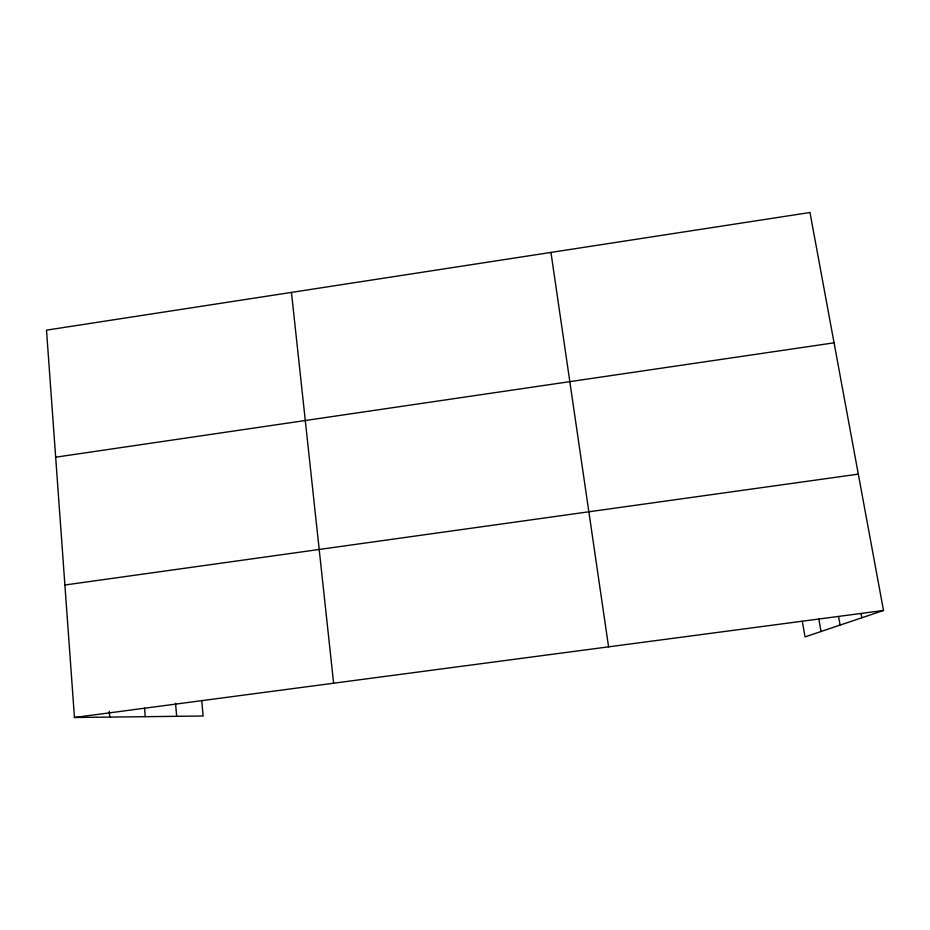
<?xml version="1.0" encoding="UTF-8"?>
<svg xmlns="http://www.w3.org/2000/svg" width="930" height="930" viewBox="0 0 930 930"><rect width="100%" height="100%" fill="white"/><g stroke="black" fill="none" stroke-linecap="round" stroke-linejoin="round"><path stroke-width="1.4" d="M201.717 700.29L203.124 716.019L74.458 717.495L46.5 330.15L809.984 212.505L883.5 610.475L805.02 636.911L802.311 621.275M55.672 457.2L834.059 342.821M64.902 585.005L858.32 474.137M74.458 717.495L883.5 610.475M861.04 613.509L861.808 617.776M838.604 616.648L840.104 625.088M818.795 618.88L821.016 631.517M550.944 252.414L608.58 646.838M291.462 292.404L333.626 683.213M175.549 703.301L176.665 716.321M144.534 708.044L145.243 716.681M109.287 711.299L109.728 717.088"/></g></svg>
